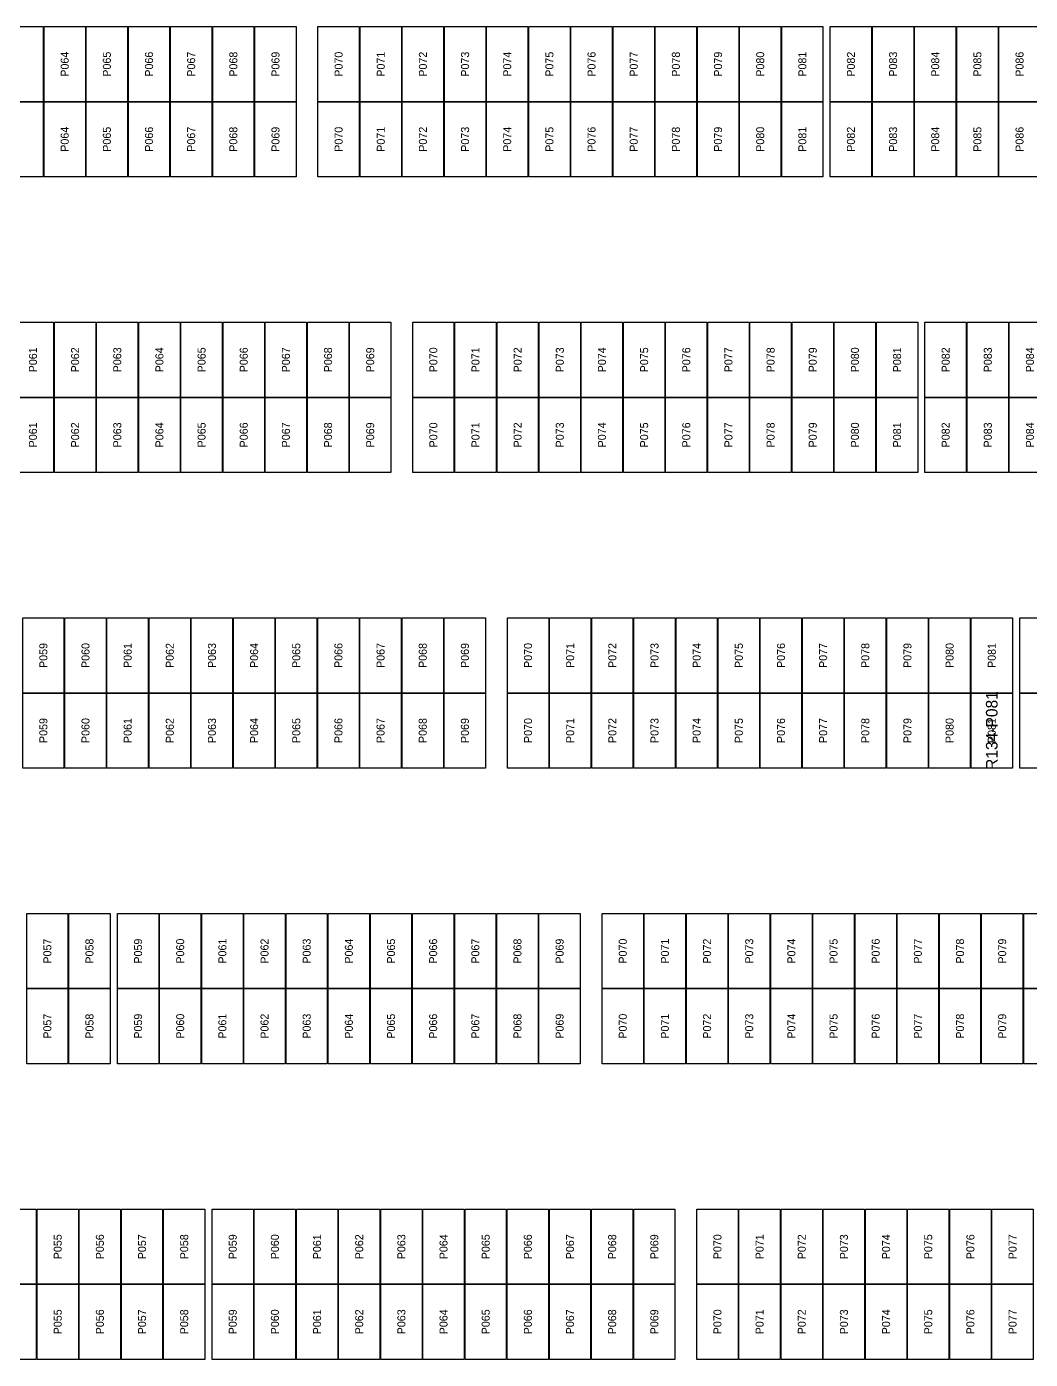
# Model space of a CAD drawing. Extents: x 296295 to 296770, y 651564 to 652121.
# Drawn here: x 296640.63 to 296668.19, y 651564.12 to 651600.75 of the extents above; entities that cross this region are included whole.
import ezdxf
from ezdxf.enums import TextEntityAlignment as Align

# ---------------------------------------------------------------- set-up
doc = ezdxf.new("R2010")
doc.units = 0

msp = doc.modelspace()

# ---------------------------------------------------------------- linework, layer by layer
at = {"layer": 'DEFECTIVE_PANELS'}
msp.add_lwpolyline([(296666.568, 651582.432), (296667.702, 651582.432), (296667.702, 651580.369), (296666.568, 651580.369)], close=True, dxfattribs=at)
at = {"layer": 'PANELS_MASTER'}
for points in [[(296639.945, 651600.747), (296641.079, 651600.747), (296641.079, 651598.684), (296639.945, 651598.684)], [(296641.103, 651600.747), (296642.237, 651600.747), (296642.237, 651598.684), (296641.103, 651598.684)], [(296642.261, 651600.747), (296643.395, 651600.747), (296643.395, 651598.684), (296642.261, 651598.684)], [(296643.419, 651600.747), (296644.553, 651600.747), (296644.553, 651598.684), (296643.419, 651598.684)], [(296644.577, 651600.747), (296645.711, 651600.747), (296645.711, 651598.684), (296644.577, 651598.684)], [(296645.735, 651600.747), (296646.869, 651600.747), (296646.869, 651598.684), (296645.735, 651598.684)], [(296646.893, 651600.747), (296648.027, 651600.747), (296648.027, 651598.684), (296646.893, 651598.684)], [(296648.627, 651600.747), (296649.761, 651600.747), (296649.761, 651598.684), (296648.627, 651598.684)], [(296649.785, 651600.747), (296650.919, 651600.747), (296650.919, 651598.684), (296649.785, 651598.684)], [(296650.943, 651600.747), (296652.077, 651600.747), (296652.077, 651598.684), (296650.943, 651598.684)], [(296652.101, 651600.747), (296653.235, 651600.747), (296653.235, 651598.684), (296652.101, 651598.684)], [(296653.259, 651600.747), (296654.393, 651600.747), (296654.393, 651598.684), (296653.259, 651598.684)], [(296654.417, 651600.747), (296655.551, 651600.747), (296655.551, 651598.684), (296654.417, 651598.684)], [(296655.575, 651600.747), (296656.709, 651600.747), (296656.709, 651598.684), (296655.575, 651598.684)], [(296656.733, 651600.747), (296657.867, 651600.747), (296657.867, 651598.684), (296656.733, 651598.684)], [(296657.891, 651600.747), (296659.025, 651600.747), (296659.025, 651598.684), (296657.891, 651598.684)], [(296659.049, 651600.747), (296660.183, 651600.747), (296660.183, 651598.684), (296659.049, 651598.684)], [(296660.207, 651600.747), (296661.341, 651600.747), (296661.341, 651598.684), (296660.207, 651598.684)], [(296661.365, 651600.747), (296662.499, 651600.747), (296662.499, 651598.684), (296661.365, 651598.684)], [(296662.699, 651600.747), (296663.833, 651600.747), (296663.833, 651598.684), (296662.699, 651598.684)], [(296663.857, 651600.747), (296664.991, 651600.747), (296664.991, 651598.684), (296663.857, 651598.684)], [(296665.015, 651600.747), (296666.149, 651600.747), (296666.149, 651598.684), (296665.015, 651598.684)], [(296666.173, 651600.747), (296667.307, 651600.747), (296667.307, 651598.684), (296666.173, 651598.684)], [(296667.331, 651600.747), (296668.465, 651600.747), (296668.465, 651598.684), (296667.331, 651598.684)], [(296639.945, 651598.684), (296641.079, 651598.684), (296641.079, 651596.621), (296639.945, 651596.621)], [(296641.103, 651598.684), (296642.237, 651598.684), (296642.237, 651596.621), (296641.103, 651596.621)], [(296642.261, 651598.684), (296643.395, 651598.684), (296643.395, 651596.621), (296642.261, 651596.621)], [(296643.419, 651598.684), (296644.553, 651598.684), (296644.553, 651596.621), (296643.419, 651596.621)], [(296644.577, 651598.684), (296645.711, 651598.684), (296645.711, 651596.621), (296644.577, 651596.621)], [(296645.735, 651598.684), (296646.869, 651598.684), (296646.869, 651596.621), (296645.735, 651596.621)], [(296646.893, 651598.684), (296648.027, 651598.684), (296648.027, 651596.621), (296646.893, 651596.621)], [(296648.627, 651598.684), (296649.761, 651598.684), (296649.761, 651596.621), (296648.627, 651596.621)], [(296649.785, 651598.684), (296650.919, 651598.684), (296650.919, 651596.621), (296649.785, 651596.621)], [(296650.943, 651598.684), (296652.077, 651598.684), (296652.077, 651596.621), (296650.943, 651596.621)], [(296652.101, 651598.684), (296653.235, 651598.684), (296653.235, 651596.621), (296652.101, 651596.621)], [(296653.259, 651598.684), (296654.393, 651598.684), (296654.393, 651596.621), (296653.259, 651596.621)], [(296654.417, 651598.684), (296655.551, 651598.684), (296655.551, 651596.621), (296654.417, 651596.621)], [(296655.575, 651598.684), (296656.709, 651598.684), (296656.709, 651596.621), (296655.575, 651596.621)], [(296656.733, 651598.684), (296657.867, 651598.684), (296657.867, 651596.621), (296656.733, 651596.621)], [(296657.891, 651598.684), (296659.025, 651598.684), (296659.025, 651596.621), (296657.891, 651596.621)], [(296659.049, 651598.684), (296660.183, 651598.684), (296660.183, 651596.621), (296659.049, 651596.621)], [(296660.207, 651598.684), (296661.341, 651598.684), (296661.341, 651596.621), (296660.207, 651596.621)], [(296661.365, 651598.684), (296662.499, 651598.684), (296662.499, 651596.621), (296661.365, 651596.621)], [(296662.699, 651598.684), (296663.833, 651598.684), (296663.833, 651596.621), (296662.699, 651596.621)], [(296663.857, 651598.684), (296664.991, 651598.684), (296664.991, 651596.621), (296663.857, 651596.621)], [(296665.015, 651598.684), (296666.149, 651598.684), (296666.149, 651596.621), (296665.015, 651596.621)], [(296666.173, 651598.684), (296667.307, 651598.684), (296667.307, 651596.621), (296666.173, 651596.621)], [(296667.331, 651598.684), (296668.465, 651598.684), (296668.465, 651596.621), (296667.331, 651596.621)], [(296640.231, 651592.621), (296641.365, 651592.621), (296641.365, 651590.558), (296640.231, 651590.558)], [(296641.389, 651592.621), (296642.523, 651592.621), (296642.523, 651590.558), (296641.389, 651590.558)], [(296642.547, 651592.621), (296643.681, 651592.621), (296643.681, 651590.558), (296642.547, 651590.558)], [(296643.705, 651592.621), (296644.839, 651592.621), (296644.839, 651590.558), (296643.705, 651590.558)], [(296644.863, 651592.621), (296645.997, 651592.621), (296645.997, 651590.558), (296644.863, 651590.558)], [(296646.021, 651592.621), (296647.155, 651592.621), (296647.155, 651590.558), (296646.021, 651590.558)], [(296647.179, 651592.621), (296648.313, 651592.621), (296648.313, 651590.558), (296647.179, 651590.558)], [(296648.337, 651592.621), (296649.471, 651592.621), (296649.471, 651590.558), (296648.337, 651590.558)], [(296649.495, 651592.621), (296650.629, 651592.621), (296650.629, 651590.558), (296649.495, 651590.558)], [(296651.229, 651592.621), (296652.363, 651592.621), (296652.363, 651590.558), (296651.229, 651590.558)], [(296652.387, 651592.621), (296653.521, 651592.621), (296653.521, 651590.558), (296652.387, 651590.558)], [(296653.545, 651592.621), (296654.679, 651592.621), (296654.679, 651590.558), (296653.545, 651590.558)], [(296654.703, 651592.621), (296655.837, 651592.621), (296655.837, 651590.558), (296654.703, 651590.558)], [(296655.861, 651592.621), (296656.995, 651592.621), (296656.995, 651590.558), (296655.861, 651590.558)], [(296657.019, 651592.621), (296658.153, 651592.621), (296658.153, 651590.558), (296657.019, 651590.558)], [(296658.177, 651592.621), (296659.311, 651592.621), (296659.311, 651590.558), (296658.177, 651590.558)], [(296659.335, 651592.621), (296660.469, 651592.621), (296660.469, 651590.558), (296659.335, 651590.558)], [(296660.493, 651592.621), (296661.627, 651592.621), (296661.627, 651590.558), (296660.493, 651590.558)], [(296661.651, 651592.621), (296662.785, 651592.621), (296662.785, 651590.558), (296661.651, 651590.558)], [(296662.809, 651592.621), (296663.943, 651592.621), (296663.943, 651590.558), (296662.809, 651590.558)], [(296663.967, 651592.621), (296665.101, 651592.621), (296665.101, 651590.558), (296663.967, 651590.558)], [(296665.301, 651592.621), (296666.435, 651592.621), (296666.435, 651590.558), (296665.301, 651590.558)], [(296666.459, 651592.621), (296667.593, 651592.621), (296667.593, 651590.558), (296666.459, 651590.558)], [(296667.617, 651592.621), (296668.751, 651592.621), (296668.751, 651590.558), (296667.617, 651590.558)], [(296640.231, 651590.558), (296641.365, 651590.558), (296641.365, 651588.495), (296640.231, 651588.495)], [(296641.389, 651590.558), (296642.523, 651590.558), (296642.523, 651588.495), (296641.389, 651588.495)], [(296642.547, 651590.558), (296643.681, 651590.558), (296643.681, 651588.495), (296642.547, 651588.495)], [(296643.705, 651590.558), (296644.839, 651590.558), (296644.839, 651588.495), (296643.705, 651588.495)], [(296644.863, 651590.558), (296645.997, 651590.558), (296645.997, 651588.495), (296644.863, 651588.495)], [(296646.021, 651590.558), (296647.155, 651590.558), (296647.155, 651588.495), (296646.021, 651588.495)], [(296647.179, 651590.558), (296648.313, 651590.558), (296648.313, 651588.495), (296647.179, 651588.495)], [(296648.337, 651590.558), (296649.471, 651590.558), (296649.471, 651588.495), (296648.337, 651588.495)], [(296649.495, 651590.558), (296650.629, 651590.558), (296650.629, 651588.495), (296649.495, 651588.495)], [(296651.229, 651590.558), (296652.363, 651590.558), (296652.363, 651588.495), (296651.229, 651588.495)], [(296652.387, 651590.558), (296653.521, 651590.558), (296653.521, 651588.495), (296652.387, 651588.495)], [(296653.545, 651590.558), (296654.679, 651590.558), (296654.679, 651588.495), (296653.545, 651588.495)], [(296654.703, 651590.558), (296655.837, 651590.558), (296655.837, 651588.495), (296654.703, 651588.495)], [(296655.861, 651590.558), (296656.995, 651590.558), (296656.995, 651588.495), (296655.861, 651588.495)], [(296657.019, 651590.558), (296658.153, 651590.558), (296658.153, 651588.495), (296657.019, 651588.495)], [(296658.177, 651590.558), (296659.311, 651590.558), (296659.311, 651588.495), (296658.177, 651588.495)], [(296659.335, 651590.558), (296660.469, 651590.558), (296660.469, 651588.495), (296659.335, 651588.495)], [(296660.493, 651590.558), (296661.627, 651590.558), (296661.627, 651588.495), (296660.493, 651588.495)], [(296661.651, 651590.558), (296662.785, 651590.558), (296662.785, 651588.495), (296661.651, 651588.495)], [(296662.809, 651590.558), (296663.943, 651590.558), (296663.943, 651588.495), (296662.809, 651588.495)], [(296663.967, 651590.558), (296665.101, 651590.558), (296665.101, 651588.495), (296663.967, 651588.495)], [(296665.301, 651590.558), (296666.435, 651590.558), (296666.435, 651588.495), (296665.301, 651588.495)], [(296666.459, 651590.558), (296667.593, 651590.558), (296667.593, 651588.495), (296666.459, 651588.495)], [(296667.617, 651590.558), (296668.751, 651590.558), (296668.751, 651588.495), (296667.617, 651588.495)], [(296640.516, 651584.495), (296641.65, 651584.495), (296641.65, 651582.432), (296640.516, 651582.432)], [(296641.674, 651584.495), (296642.808, 651584.495), (296642.808, 651582.432), (296641.674, 651582.432)], [(296642.832, 651584.495), (296643.966, 651584.495), (296643.966, 651582.432), (296642.832, 651582.432)], [(296643.99, 651584.495), (296645.124, 651584.495), (296645.124, 651582.432), (296643.99, 651582.432)], [(296645.148, 651584.495), (296646.282, 651584.495), (296646.282, 651582.432), (296645.148, 651582.432)], [(296646.306, 651584.495), (296647.44, 651584.495), (296647.44, 651582.432), (296646.306, 651582.432)], [(296647.464, 651584.495), (296648.598, 651584.495), (296648.598, 651582.432), (296647.464, 651582.432)], [(296648.622, 651584.495), (296649.756, 651584.495), (296649.756, 651582.432), (296648.622, 651582.432)], [(296649.78, 651584.495), (296650.914, 651584.495), (296650.914, 651582.432), (296649.78, 651582.432)], [(296650.938, 651584.495), (296652.072, 651584.495), (296652.072, 651582.432), (296650.938, 651582.432)], [(296652.096, 651584.495), (296653.23, 651584.495), (296653.23, 651582.432), (296652.096, 651582.432)], [(296653.83, 651584.495), (296654.964, 651584.495), (296654.964, 651582.432), (296653.83, 651582.432)], [(296654.988, 651584.495), (296656.122, 651584.495), (296656.122, 651582.432), (296654.988, 651582.432)], [(296656.146, 651584.495), (296657.28, 651584.495), (296657.28, 651582.432), (296656.146, 651582.432)], [(296657.304, 651584.495), (296658.438, 651584.495), (296658.438, 651582.432), (296657.304, 651582.432)], [(296658.462, 651584.495), (296659.596, 651584.495), (296659.596, 651582.432), (296658.462, 651582.432)], [(296659.62, 651584.495), (296660.754, 651584.495), (296660.754, 651582.432), (296659.62, 651582.432)], [(296660.778, 651584.495), (296661.912, 651584.495), (296661.912, 651582.432), (296660.778, 651582.432)], [(296661.936, 651584.495), (296663.07, 651584.495), (296663.07, 651582.432), (296661.936, 651582.432)], [(296663.094, 651584.495), (296664.228, 651584.495), (296664.228, 651582.432), (296663.094, 651582.432)], [(296664.252, 651584.495), (296665.386, 651584.495), (296665.386, 651582.432), (296664.252, 651582.432)], [(296665.41, 651584.495), (296666.544, 651584.495), (296666.544, 651582.432), (296665.41, 651582.432)], [(296666.568, 651584.495), (296667.702, 651584.495), (296667.702, 651582.432), (296666.568, 651582.432)], [(296667.902, 651584.495), (296669.036, 651584.495), (296669.036, 651582.432), (296667.902, 651582.432)], [(296640.516, 651582.432), (296641.65, 651582.432), (296641.65, 651580.369), (296640.516, 651580.369)], [(296641.674, 651582.432), (296642.808, 651582.432), (296642.808, 651580.369), (296641.674, 651580.369)], [(296642.832, 651582.432), (296643.966, 651582.432), (296643.966, 651580.369), (296642.832, 651580.369)], [(296643.99, 651582.432), (296645.124, 651582.432), (296645.124, 651580.369), (296643.99, 651580.369)], [(296645.148, 651582.432), (296646.282, 651582.432), (296646.282, 651580.369), (296645.148, 651580.369)], [(296646.306, 651582.432), (296647.44, 651582.432), (296647.44, 651580.369), (296646.306, 651580.369)], [(296647.464, 651582.432), (296648.598, 651582.432), (296648.598, 651580.369), (296647.464, 651580.369)], [(296648.622, 651582.432), (296649.756, 651582.432), (296649.756, 651580.369), (296648.622, 651580.369)], [(296649.78, 651582.432), (296650.914, 651582.432), (296650.914, 651580.369), (296649.78, 651580.369)], [(296650.938, 651582.432), (296652.072, 651582.432), (296652.072, 651580.369), (296650.938, 651580.369)], [(296652.096, 651582.432), (296653.23, 651582.432), (296653.23, 651580.369), (296652.096, 651580.369)], [(296653.83, 651582.432), (296654.964, 651582.432), (296654.964, 651580.369), (296653.83, 651580.369)], [(296654.988, 651582.432), (296656.122, 651582.432), (296656.122, 651580.369), (296654.988, 651580.369)], [(296656.146, 651582.432), (296657.28, 651582.432), (296657.28, 651580.369), (296656.146, 651580.369)], [(296657.304, 651582.432), (296658.438, 651582.432), (296658.438, 651580.369), (296657.304, 651580.369)], [(296658.462, 651582.432), (296659.596, 651582.432), (296659.596, 651580.369), (296658.462, 651580.369)], [(296659.62, 651582.432), (296660.754, 651582.432), (296660.754, 651580.369), (296659.62, 651580.369)], [(296660.778, 651582.432), (296661.912, 651582.432), (296661.912, 651580.369), (296660.778, 651580.369)], [(296661.936, 651582.432), (296663.07, 651582.432), (296663.07, 651580.369), (296661.936, 651580.369)], [(296663.094, 651582.432), (296664.228, 651582.432), (296664.228, 651580.369), (296663.094, 651580.369)], [(296664.252, 651582.432), (296665.386, 651582.432), (296665.386, 651580.369), (296664.252, 651580.369)], [(296665.41, 651582.432), (296666.544, 651582.432), (296666.544, 651580.369), (296665.41, 651580.369)], [(296667.902, 651582.432), (296669.036, 651582.432), (296669.036, 651580.369), (296667.902, 651580.369)], [(296640.626, 651576.369), (296641.76, 651576.369), (296641.76, 651574.306), (296640.626, 651574.306)], [(296641.784, 651576.369), (296642.918, 651576.369), (296642.918, 651574.306), (296641.784, 651574.306)], [(296643.118, 651576.369), (296644.252, 651576.369), (296644.252, 651574.306), (296643.118, 651574.306)], [(296644.276, 651576.369), (296645.41, 651576.369), (296645.41, 651574.306), (296644.276, 651574.306)], [(296645.434, 651576.369), (296646.568, 651576.369), (296646.568, 651574.306), (296645.434, 651574.306)], [(296646.592, 651576.369), (296647.726, 651576.369), (296647.726, 651574.306), (296646.592, 651574.306)], [(296647.75, 651576.369), (296648.884, 651576.369), (296648.884, 651574.306), (296647.75, 651574.306)], [(296648.908, 651576.369), (296650.042, 651576.369), (296650.042, 651574.306), (296648.908, 651574.306)], [(296650.066, 651576.369), (296651.2, 651576.369), (296651.2, 651574.306), (296650.066, 651574.306)], [(296651.224, 651576.369), (296652.358, 651576.369), (296652.358, 651574.306), (296651.224, 651574.306)], [(296652.382, 651576.369), (296653.516, 651576.369), (296653.516, 651574.306), (296652.382, 651574.306)], [(296653.54, 651576.369), (296654.674, 651576.369), (296654.674, 651574.306), (296653.54, 651574.306)], [(296654.698, 651576.369), (296655.832, 651576.369), (296655.832, 651574.306), (296654.698, 651574.306)], [(296656.432, 651576.369), (296657.566, 651576.369), (296657.566, 651574.306), (296656.432, 651574.306)], [(296657.59, 651576.369), (296658.724, 651576.369), (296658.724, 651574.306), (296657.59, 651574.306)], [(296658.748, 651576.369), (296659.882, 651576.369), (296659.882, 651574.306), (296658.748, 651574.306)], [(296659.906, 651576.369), (296661.04, 651576.369), (296661.04, 651574.306), (296659.906, 651574.306)], [(296661.064, 651576.369), (296662.198, 651576.369), (296662.198, 651574.306), (296661.064, 651574.306)], [(296662.222, 651576.369), (296663.356, 651576.369), (296663.356, 651574.306), (296662.222, 651574.306)], [(296663.38, 651576.369), (296664.514, 651576.369), (296664.514, 651574.306), (296663.38, 651574.306)], [(296664.538, 651576.369), (296665.672, 651576.369), (296665.672, 651574.306), (296664.538, 651574.306)], [(296665.696, 651576.369), (296666.83, 651576.369), (296666.83, 651574.306), (296665.696, 651574.306)], [(296666.854, 651576.369), (296667.988, 651576.369), (296667.988, 651574.306), (296666.854, 651574.306)], [(296668.012, 651576.369), (296669.146, 651576.369), (296669.146, 651574.306), (296668.012, 651574.306)], [(296640.626, 651574.306), (296641.76, 651574.306), (296641.76, 651572.243), (296640.626, 651572.243)], [(296641.784, 651574.306), (296642.918, 651574.306), (296642.918, 651572.243), (296641.784, 651572.243)], [(296643.118, 651574.306), (296644.252, 651574.306), (296644.252, 651572.243), (296643.118, 651572.243)], [(296644.276, 651574.306), (296645.41, 651574.306), (296645.41, 651572.243), (296644.276, 651572.243)], [(296645.434, 651574.306), (296646.568, 651574.306), (296646.568, 651572.243), (296645.434, 651572.243)], [(296646.592, 651574.306), (296647.726, 651574.306), (296647.726, 651572.243), (296646.592, 651572.243)], [(296647.75, 651574.306), (296648.884, 651574.306), (296648.884, 651572.243), (296647.75, 651572.243)], [(296648.908, 651574.306), (296650.042, 651574.306), (296650.042, 651572.243), (296648.908, 651572.243)], [(296650.066, 651574.306), (296651.2, 651574.306), (296651.2, 651572.243), (296650.066, 651572.243)], [(296651.224, 651574.306), (296652.358, 651574.306), (296652.358, 651572.243), (296651.224, 651572.243)], [(296652.382, 651574.306), (296653.516, 651574.306), (296653.516, 651572.243), (296652.382, 651572.243)], [(296653.54, 651574.306), (296654.674, 651574.306), (296654.674, 651572.243), (296653.54, 651572.243)], [(296654.698, 651574.306), (296655.832, 651574.306), (296655.832, 651572.243), (296654.698, 651572.243)], [(296656.432, 651574.306), (296657.566, 651574.306), (296657.566, 651572.243), (296656.432, 651572.243)], [(296657.59, 651574.306), (296658.724, 651574.306), (296658.724, 651572.243), (296657.59, 651572.243)], [(296658.748, 651574.306), (296659.882, 651574.306), (296659.882, 651572.243), (296658.748, 651572.243)], [(296659.906, 651574.306), (296661.04, 651574.306), (296661.04, 651572.243), (296659.906, 651572.243)], [(296661.064, 651574.306), (296662.198, 651574.306), (296662.198, 651572.243), (296661.064, 651572.243)], [(296662.222, 651574.306), (296663.356, 651574.306), (296663.356, 651572.243), (296662.222, 651572.243)], [(296663.38, 651574.306), (296664.514, 651574.306), (296664.514, 651572.243), (296663.38, 651572.243)], [(296664.538, 651574.306), (296665.672, 651574.306), (296665.672, 651572.243), (296664.538, 651572.243)], [(296665.696, 651574.306), (296666.83, 651574.306), (296666.83, 651572.243), (296665.696, 651572.243)], [(296666.854, 651574.306), (296667.988, 651574.306), (296667.988, 651572.243), (296666.854, 651572.243)], [(296668.012, 651574.306), (296669.146, 651574.306), (296669.146, 651572.243), (296668.012, 651572.243)], [(296639.753, 651568.243), (296640.887, 651568.243), (296640.887, 651566.18), (296639.753, 651566.18)], [(296640.911, 651568.243), (296642.045, 651568.243), (296642.045, 651566.18), (296640.911, 651566.18)], [(296642.069, 651568.243), (296643.203, 651568.243), (296643.203, 651566.18), (296642.069, 651566.18)], [(296643.227, 651568.243), (296644.361, 651568.243), (296644.361, 651566.18), (296643.227, 651566.18)], [(296644.385, 651568.243), (296645.519, 651568.243), (296645.519, 651566.18), (296644.385, 651566.18)], [(296645.719, 651568.243), (296646.853, 651568.243), (296646.853, 651566.18), (296645.719, 651566.18)], [(296646.877, 651568.243), (296648.011, 651568.243), (296648.011, 651566.18), (296646.877, 651566.18)], [(296648.035, 651568.243), (296649.169, 651568.243), (296649.169, 651566.18), (296648.035, 651566.18)], [(296649.193, 651568.243), (296650.327, 651568.243), (296650.327, 651566.18), (296649.193, 651566.18)], [(296650.351, 651568.243), (296651.485, 651568.243), (296651.485, 651566.18), (296650.351, 651566.18)], [(296651.509, 651568.243), (296652.643, 651568.243), (296652.643, 651566.18), (296651.509, 651566.18)], [(296652.667, 651568.243), (296653.801, 651568.243), (296653.801, 651566.18), (296652.667, 651566.18)], [(296653.825, 651568.243), (296654.959, 651568.243), (296654.959, 651566.18), (296653.825, 651566.18)], [(296654.983, 651568.243), (296656.117, 651568.243), (296656.117, 651566.18), (296654.983, 651566.18)], [(296656.141, 651568.243), (296657.275, 651568.243), (296657.275, 651566.18), (296656.141, 651566.18)], [(296657.299, 651568.243), (296658.433, 651568.243), (296658.433, 651566.18), (296657.299, 651566.18)], [(296659.033, 651568.243), (296660.167, 651568.243), (296660.167, 651566.18), (296659.033, 651566.18)], [(296660.191, 651568.243), (296661.325, 651568.243), (296661.325, 651566.18), (296660.191, 651566.18)], [(296661.349, 651568.243), (296662.483, 651568.243), (296662.483, 651566.18), (296661.349, 651566.18)], [(296662.507, 651568.243), (296663.641, 651568.243), (296663.641, 651566.18), (296662.507, 651566.18)], [(296663.665, 651568.243), (296664.799, 651568.243), (296664.799, 651566.18), (296663.665, 651566.18)], [(296664.823, 651568.243), (296665.957, 651568.243), (296665.957, 651566.18), (296664.823, 651566.18)], [(296665.981, 651568.243), (296667.115, 651568.243), (296667.115, 651566.18), (296665.981, 651566.18)], [(296667.139, 651568.243), (296668.273, 651568.243), (296668.273, 651566.18), (296667.139, 651566.18)], [(296639.753, 651566.18), (296640.887, 651566.18), (296640.887, 651564.117), (296639.753, 651564.117)], [(296640.911, 651566.18), (296642.045, 651566.18), (296642.045, 651564.117), (296640.911, 651564.117)], [(296642.069, 651566.18), (296643.203, 651566.18), (296643.203, 651564.117), (296642.069, 651564.117)], [(296643.227, 651566.18), (296644.361, 651566.18), (296644.361, 651564.117), (296643.227, 651564.117)], [(296644.385, 651566.18), (296645.519, 651566.18), (296645.519, 651564.117), (296644.385, 651564.117)], [(296645.719, 651566.18), (296646.853, 651566.18), (296646.853, 651564.117), (296645.719, 651564.117)], [(296646.877, 651566.18), (296648.011, 651566.18), (296648.011, 651564.117), (296646.877, 651564.117)], [(296648.035, 651566.18), (296649.169, 651566.18), (296649.169, 651564.117), (296648.035, 651564.117)], [(296649.193, 651566.18), (296650.327, 651566.18), (296650.327, 651564.117), (296649.193, 651564.117)], [(296650.351, 651566.18), (296651.485, 651566.18), (296651.485, 651564.117), (296650.351, 651564.117)], [(296651.509, 651566.18), (296652.643, 651566.18), (296652.643, 651564.117), (296651.509, 651564.117)], [(296652.667, 651566.18), (296653.801, 651566.18), (296653.801, 651564.117), (296652.667, 651564.117)], [(296653.825, 651566.18), (296654.959, 651566.18), (296654.959, 651564.117), (296653.825, 651564.117)], [(296654.983, 651566.18), (296656.117, 651566.18), (296656.117, 651564.117), (296654.983, 651564.117)], [(296656.141, 651566.18), (296657.275, 651566.18), (296657.275, 651564.117), (296656.141, 651564.117)], [(296657.299, 651566.18), (296658.433, 651566.18), (296658.433, 651564.117), (296657.299, 651564.117)], [(296659.033, 651566.18), (296660.167, 651566.18), (296660.167, 651564.117), (296659.033, 651564.117)], [(296660.191, 651566.18), (296661.325, 651566.18), (296661.325, 651564.117), (296660.191, 651564.117)], [(296661.349, 651566.18), (296662.483, 651566.18), (296662.483, 651564.117), (296661.349, 651564.117)], [(296662.507, 651566.18), (296663.641, 651566.18), (296663.641, 651564.117), (296662.507, 651564.117)], [(296663.665, 651566.18), (296664.799, 651566.18), (296664.799, 651564.117), (296663.665, 651564.117)], [(296664.823, 651566.18), (296665.957, 651566.18), (296665.957, 651564.117), (296664.823, 651564.117)], [(296665.981, 651566.18), (296667.115, 651566.18), (296667.115, 651564.117), (296665.981, 651564.117)], [(296667.139, 651566.18), (296668.273, 651566.18), (296668.273, 651564.117), (296667.139, 651564.117)]]:
    msp.add_lwpolyline(points, close=True, dxfattribs=at)

# ---------------------------------------------------------------- texts
at = {"layer": 'DEFECT_LABELS'}
msp.add_text('R134-P081', height=0.32, rotation=90, dxfattribs=at).set_placement((296667.135, 651581.4), align=Align.MIDDLE_CENTER)
at = {"layer": 'PANEL_POSITION'}
for s, p in [('P064', (296641.67, 651599.715)), ('P065', (296642.828, 651599.715)), ('P066', (296643.986, 651599.715)), ('P067', (296645.144, 651599.715)), ('P068', (296646.302, 651599.715)), ('P069', (296647.46, 651599.715)), ('P070', (296649.194, 651599.715)), ('P071', (296650.352, 651599.715)), ('P072', (296651.51, 651599.715)), ('P073', (296652.668, 651599.715)), ('P074', (296653.826, 651599.715)), ('P075', (296654.984, 651599.715)), ('P076', (296656.142, 651599.715)), ('P077', (296657.3, 651599.715)), ('P078', (296658.458, 651599.715)), ('P079', (296659.616, 651599.715)), ('P080', (296660.774, 651599.715)), ('P081', (296661.932, 651599.715)), ('P082', (296663.266, 651599.715)), ('P083', (296664.424, 651599.715)), ('P084', (296665.582, 651599.715)), ('P085', (296666.74, 651599.715)), ('P086', (296667.898, 651599.715)), ('P064', (296641.67, 651597.652)), ('P065', (296642.828, 651597.652)), ('P066', (296643.986, 651597.652)), ('P067', (296645.144, 651597.652)), ('P068', (296646.302, 651597.652)), ('P069', (296647.46, 651597.652)), ('P070', (296649.194, 651597.652)), ('P071', (296650.352, 651597.652)), ('P072', (296651.51, 651597.652)), ('P073', (296652.668, 651597.652)), ('P074', (296653.826, 651597.652)), ('P075', (296654.984, 651597.652)), ('P076', (296656.142, 651597.652)), ('P077', (296657.3, 651597.652)), ('P078', (296658.458, 651597.652)), ('P079', (296659.616, 651597.652)), ('P080', (296660.774, 651597.652)), ('P081', (296661.932, 651597.652)), ('P082', (296663.266, 651597.652)), ('P083', (296664.424, 651597.652)), ('P084', (296665.582, 651597.652)), ('P085', (296666.74, 651597.652)), ('P086', (296667.898, 651597.652)), ('P061', (296640.798, 651591.589)), ('P062', (296641.956, 651591.589)), ('P063', (296643.114, 651591.589)), ('P064', (296644.272, 651591.589)), ('P065', (296645.43, 651591.589)), ('P066', (296646.588, 651591.589)), ('P067', (296647.746, 651591.589)), ('P068', (296648.904, 651591.589)), ('P069', (296650.062, 651591.589)), ('P070', (296651.796, 651591.589)), ('P071', (296652.954, 651591.589)), ('P072', (296654.112, 651591.589)), ('P073', (296655.27, 651591.589)), ('P074', (296656.428, 651591.589)), ('P075', (296657.586, 651591.589)), ('P076', (296658.744, 651591.589)), ('P077', (296659.902, 651591.589)), ('P078', (296661.06, 651591.589)), ('P079', (296662.218, 651591.589)), ('P080', (296663.376, 651591.589)), ('P081', (296664.534, 651591.589)), ('P082', (296665.868, 651591.589)), ('P083', (296667.026, 651591.589)), ('P084', (296668.184, 651591.589)), ('P061', (296640.798, 651589.526)), ('P062', (296641.956, 651589.526)), ('P063', (296643.114, 651589.526)), ('P064', (296644.272, 651589.526)), ('P065', (296645.43, 651589.526)), ('P066', (296646.588, 651589.526)), ('P067', (296647.746, 651589.526)), ('P068', (296648.904, 651589.526)), ('P069', (296650.062, 651589.526)), ('P070', (296651.796, 651589.526)), ('P071', (296652.954, 651589.526)), ('P072', (296654.112, 651589.526)), ('P073', (296655.27, 651589.526)), ('P074', (296656.428, 651589.526)), ('P075', (296657.586, 651589.526)), ('P076', (296658.744, 651589.526)), ('P077', (296659.902, 651589.526)), ('P078', (296661.06, 651589.526)), ('P079', (296662.218, 651589.526)), ('P080', (296663.376, 651589.526)), ('P081', (296664.534, 651589.526)), ('P082', (296665.868, 651589.526)), ('P083', (296667.026, 651589.526)), ('P084', (296668.184, 651589.526)), ('P059', (296641.083, 651583.463)), ('P060', (296642.241, 651583.463)), ('P061', (296643.399, 651583.463)), ('P062', (296644.557, 651583.463)), ('P063', (296645.715, 651583.463)), ('P064', (296646.873, 651583.463)), ('P065', (296648.031, 651583.463)), ('P066', (296649.189, 651583.463)), ('P067', (296650.347, 651583.463)), ('P068', (296651.505, 651583.463)), ('P069', (296652.663, 651583.463)), ('P070', (296654.397, 651583.463)), ('P071', (296655.555, 651583.463)), ('P072', (296656.713, 651583.463)), ('P073', (296657.871, 651583.463)), ('P074', (296659.029, 651583.463)), ('P075', (296660.187, 651583.463)), ('P076', (296661.345, 651583.463)), ('P077', (296662.503, 651583.463)), ('P078', (296663.661, 651583.463)), ('P079', (296664.819, 651583.463)), ('P080', (296665.977, 651583.463)), ('P081', (296667.135, 651583.463)), ('P059', (296641.083, 651581.4)), ('P060', (296642.241, 651581.4)), ('P061', (296643.399, 651581.4)), ('P062', (296644.557, 651581.4)), ('P063', (296645.715, 651581.4)), ('P064', (296646.873, 651581.4)), ('P065', (296648.031, 651581.4)), ('P066', (296649.189, 651581.4)), ('P067', (296650.347, 651581.4)), ('P068', (296651.505, 651581.4)), ('P069', (296652.663, 651581.4)), ('P070', (296654.397, 651581.4)), ('P071', (296655.555, 651581.4)), ('P072', (296656.713, 651581.4)), ('P073', (296657.871, 651581.4)), ('P074', (296659.029, 651581.4)), ('P075', (296660.187, 651581.4)), ('P076', (296661.345, 651581.4)), ('P077', (296662.503, 651581.4)), ('P078', (296663.661, 651581.4)), ('P079', (296664.819, 651581.4)), ('P080', (296665.977, 651581.4)), ('P081', (296667.135, 651581.4)), ('P057', (296641.193, 651575.337)), ('P058', (296642.351, 651575.337)), ('P059', (296643.685, 651575.337)), ('P060', (296644.843, 651575.337)), ('P061', (296646.001, 651575.337)), ('P062', (296647.159, 651575.337)), ('P063', (296648.317, 651575.337)), ('P064', (296649.475, 651575.337)), ('P065', (296650.633, 651575.337)), ('P066', (296651.791, 651575.337)), ('P067', (296652.949, 651575.337)), ('P068', (296654.107, 651575.337)), ('P069', (296655.265, 651575.337)), ('P070', (296656.999, 651575.337)), ('P071', (296658.157, 651575.337)), ('P072', (296659.315, 651575.337)), ('P073', (296660.473, 651575.337)), ('P074', (296661.631, 651575.337)), ('P075', (296662.789, 651575.337)), ('P076', (296663.947, 651575.337)), ('P077', (296665.105, 651575.337)), ('P078', (296666.263, 651575.337)), ('P079', (296667.421, 651575.337)), ('P057', (296641.193, 651573.274)), ('P058', (296642.351, 651573.274)), ('P059', (296643.685, 651573.274)), ('P060', (296644.843, 651573.274)), ('P061', (296646.001, 651573.274)), ('P062', (296647.159, 651573.274)), ('P063', (296648.317, 651573.274)), ('P064', (296649.475, 651573.274)), ('P065', (296650.633, 651573.274)), ('P066', (296651.791, 651573.274)), ('P067', (296652.949, 651573.274)), ('P068', (296654.107, 651573.274)), ('P069', (296655.265, 651573.274)), ('P070', (296656.999, 651573.274)), ('P071', (296658.157, 651573.274)), ('P072', (296659.315, 651573.274)), ('P073', (296660.473, 651573.274)), ('P074', (296661.631, 651573.274)), ('P075', (296662.789, 651573.274)), ('P076', (296663.947, 651573.274)), ('P077', (296665.105, 651573.274)), ('P078', (296666.263, 651573.274)), ('P079', (296667.421, 651573.274)), ('P055', (296641.478, 651567.211)), ('P056', (296642.636, 651567.211)), ('P057', (296643.794, 651567.211)), ('P058', (296644.952, 651567.211)), ('P059', (296646.286, 651567.211)), ('P060', (296647.444, 651567.211)), ('P061', (296648.602, 651567.211)), ('P062', (296649.76, 651567.211)), ('P063', (296650.918, 651567.211)), ('P064', (296652.076, 651567.211)), ('P065', (296653.234, 651567.211)), ('P066', (296654.392, 651567.211)), ('P067', (296655.55, 651567.211)), ('P068', (296656.708, 651567.211)), ('P069', (296657.866, 651567.211)), ('P070', (296659.6, 651567.211)), ('P071', (296660.758, 651567.211)), ('P072', (296661.916, 651567.211)), ('P073', (296663.074, 651567.211)), ('P074', (296664.232, 651567.211)), ('P075', (296665.39, 651567.211)), ('P076', (296666.548, 651567.211)), ('P077', (296667.706, 651567.211)), ('P055', (296641.478, 651565.148)), ('P056', (296642.636, 651565.148)), ('P057', (296643.794, 651565.148)), ('P058', (296644.952, 651565.148)), ('P059', (296646.286, 651565.148)), ('P060', (296647.444, 651565.148)), ('P061', (296648.602, 651565.148)), ('P062', (296649.76, 651565.148)), ('P063', (296650.918, 651565.148)), ('P064', (296652.076, 651565.148)), ('P065', (296653.234, 651565.148)), ('P066', (296654.392, 651565.148)), ('P067', (296655.55, 651565.148)), ('P068', (296656.708, 651565.148)), ('P069', (296657.866, 651565.148)), ('P070', (296659.6, 651565.148)), ('P071', (296660.758, 651565.148)), ('P072', (296661.916, 651565.148)), ('P073', (296663.074, 651565.148)), ('P074', (296664.232, 651565.148)), ('P075', (296665.39, 651565.148)), ('P076', (296666.548, 651565.148)), ('P077', (296667.706, 651565.148))]:
    msp.add_text(s, height=0.22, rotation=90, dxfattribs=at).set_placement(p, align=Align.MIDDLE_CENTER)

doc.saveas('drawing.dxf')
